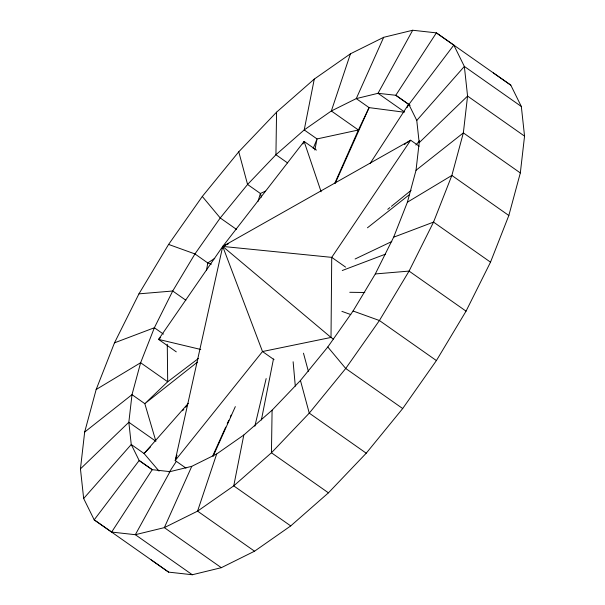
<?xml version="1.0" encoding="UTF-8"?>
<svg xmlns="http://www.w3.org/2000/svg" width="605" height="605" viewBox="0 0 605 605"><rect width="100%" height="100%" fill="white"/><g stroke="black" fill="none" stroke-linecap="round" stroke-linejoin="round"><path stroke-width="0.91" d="M453.818 45.095L408.867 104.438L416.769 120.448L419.182 142.682L416.021 170.285L407.399 202.199L393.651 237.198L375.304 273.944L353.07 311.008L327.797 346.983L300.451 380.477L272.091 410.198L271.448 452.774L233.742 485.868L197.57 511.142L164.341 527.628L135.331 534.699L111.645 532.067L94.198 519.846L83.664 498.505L80.45 468.867L84.67 432.061L96.165 389.507L114.489 342.838L138.953 293.849L168.598 244.428L202.304 196.459L238.763 151.802L276.568 112.167L314.282 79.081L350.454 53.8L383.676 37.313L412.693 30.25L436.379 32.874L453.818 45.095L464.353 66.437L467.574 96.082L463.354 132.888L451.859 175.442L433.535 222.111L409.071 271.093L379.418 320.521L345.72 368.483L309.261 413.139L271.448 452.774L328.432 492.833L366.237 453.198L402.696 408.541L436.402 360.572L466.047 311.151L490.511 262.162L508.835 215.493L520.33 172.939L524.55 136.133L521.336 106.495L510.802 85.154L436.379 32.874L395.783 95.272L378.019 93.306L356.262 98.607L331.343 110.972L304.217 129.924L275.933 154.744L247.574 184.472L220.228 217.966L194.954 253.934L172.72 291.005L154.373 327.744L140.625 362.743L132.003 394.664L128.835 422.267L131.255 444.501L139.158 460.503L152.301 469.745M276.568 112.167L275.933 154.744L287.534 162.896M222.542 248.292L222.731 246.424L304.103 141.434L316.43 150.1M206.517 270.337L207.772 262.948L214.745 258.365M272.091 410.198L243.807 435.018L233.742 485.868L290.718 525.919L328.432 492.833M314.282 79.081L304.217 129.924L317.035 138.938L358.402 129.999L369.08 107.614L404.163 112.212M261.383 419.991L273.468 358.977M314.842 150.032L317.035 138.938L313.178 148.52M419.152 146.183L410.674 140.224L222.731 246.424L175.2 460.541L185.985 468.126M254.841 426.245L266.162 378.579M257.987 201.473L260.392 193.487L265.504 191.119M243.807 435.018L216.681 453.977L197.57 511.142L254.546 551.2L290.718 525.919M350.454 53.8L331.343 110.972L358.402 129.999L334.671 183.534M177 455.21L175.2 460.541L262.502 351.535L331.011 337.446L333.325 339.072M407.195 107.508L408.602 104.287L395.783 95.272L410.122 105.353M216.681 453.977L191.762 466.342L164.341 527.628L221.324 567.687L254.546 551.2M383.676 37.313L356.262 98.607L369.08 107.614L335.261 183.224M213.036 456.45L235.33 406.62M212.93 455.467L225.695 427.138M227.246 423.697L228.796 420.263M230.339 416.83L231.118 415.113M302.908 143.99L304.103 141.434L321.126 191.785M191.762 466.342L169.997 471.643L135.331 534.699L192.307 574.75L221.324 567.687M412.693 30.25L378.019 93.306L404.314 111.789M111.645 532.067L152.241 469.669L169.997 471.643M169.166 472.361L176.365 461.305M370.071 163.524L408.602 104.287M228.728 243.656L222.731 246.424L158.571 339.397L176.297 351.86M182.581 410.765L183.829 409.343M185.69 407.21L187.55 405.085M83.664 498.505L131.255 444.501L144.073 453.516L159.039 471.091M416.769 120.448L464.353 66.437L521.336 106.495M188.337 403.278L144.073 453.516L150.645 446.724M415.877 145.026L419.613 140.776M80.45 468.867L128.835 422.267L155.901 441.295L144.822 403.671L132.003 394.664L84.67 432.061M419.182 142.682L467.574 96.082L524.55 136.133M160.673 337.522L158.571 339.397L200.792 349.478M387.745 209.33L389.938 207.545M391.405 206.35L411.15 190.28M416.021 170.285L463.354 132.888L520.33 172.939M197.336 362.191L144.822 403.671L167.691 381.77L198.41 358.493M367.454 227.798L409.608 194.485M404.473 144.474L406.023 143.415M407.573 142.349L410.674 140.224L331.729 257.367L331.011 337.446L222.731 246.424L331.729 257.367L345.599 267.115M96.165 389.507L140.625 362.743L167.691 381.77L167.275 344.26M407.399 202.199L451.859 175.442L508.835 215.493M355.097 258.993L391.798 241.531M114.489 342.838L154.373 327.744L163.418 334.104M393.651 237.198L433.535 222.111L490.511 262.162M342.256 270.511L385.362 254.198M138.953 293.849L172.72 291.005L185.864 300.246M375.304 273.944L409.071 271.093L466.047 311.151M349.766 292.291L364.8 292.487M151.182 559.905L168.621 572.126L192.307 574.75M168.598 244.428L194.954 253.934L207.772 262.948L211.326 264.234M353.07 311.008L379.418 320.521L436.402 360.572M341.908 311.363L350.787 314.57M493.355 72.933L510.802 85.154M152.241 469.669L139.158 460.503L94.198 519.846L168.621 572.126M236.472 229.378L220.228 217.966L202.304 196.459M402.696 408.541L345.72 368.483L327.797 346.983M274.057 359.657L262.502 351.535L222.731 246.424M366.237 453.198L309.261 413.139L300.451 380.477M261.375 197.117L260.392 193.487L247.574 184.472L238.763 151.802M303.476 353.191L308.376 371.341M293.123 361.76L295.3 386.126"/></g></svg>
